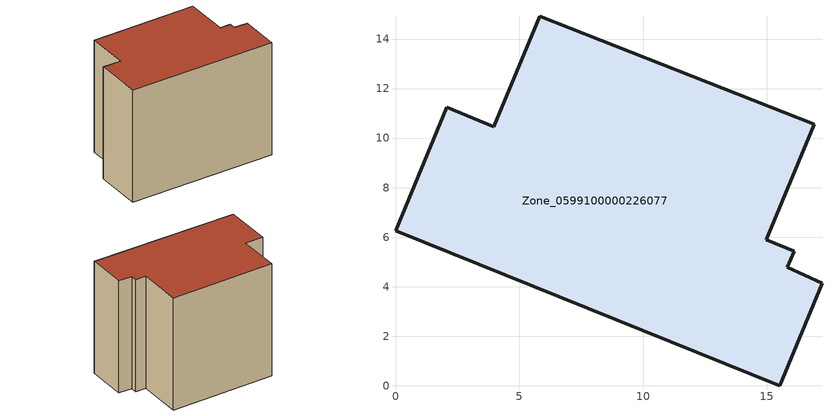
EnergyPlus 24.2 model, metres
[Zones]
Zone_0599100000226077
 floor ground (C_G): 16.91,10.56 14.98,5.89 16.1,5.43 15.81,4.79 17.23,4.13 15.51,0 0,6.26 2.06,11.24 3.97,10.45 5.82,14.92 z0
 wall outside (C_F): 2.06,11.24 0,6.26 15.51,0 17.23,4.13 15.81,4.79 16.1,5.43 14.98,5.89 16.91,10.56 5.82,14.92 3.97,10.45 2.06,11.24 z0:13.07
 roof outside (C_R): 16.1,5.43 14.98,5.89 16.91,10.56 5.82,14.92 3.97,10.45 2.06,11.24 0,6.26 15.51,0 17.23,4.13 15.81,4.79 z13.07
[BUILDING]
Pand.0599100000226077: North Axis=0; Terrain=City; Loads Convergence Tolerance Value=0.04; Temperature Convergence Tolerance Value=0.4; Solar Distribution=FullExterior; Maximum Number of Warmup Days=25; Minimum Number of Warmup Days=1
[Site:Location]
Rotterdam.The.Hague.AP_ZH_NLD Design_Conditions: Latitude=51.96; Longitude=4.45; Time Zone=1; Elevation=-4.5
[SITE:GROUNDTEMPERATURE:BUILDINGSURFACE]
18, 18, 18, 18, 18, 18, 18, 18, 18, 18, 18, 18
[MATERIAL] Thermal Absorptance=0.9; Solar Absorptance=0.7; Visible Absorptance=0.7
Name | Roughness | Thickness | Conductivity | Density | Specific Heat
G.TI.1946 | MediumSmooth | 0.15 | 1 | 540 | 1210
F.TI.1946 | Rough | 0.3 | 0.857143 | 1920 | 840
R.TI.1946 | MediumRough | 0.2 | 0.1 | 1500 | 1000
[CONSTRUCTION]
C_G: G.TI.1946
C_F: F.TI.1946
C_R: R.TI.1946
[ZONE]
Zone_0599100000226077: Type=1; Multiplier=1; Ceiling Height=Autocalculate; Volume=Autocalculate; Floor Area=autocalculate; Part of Total Floor Area=Yes
[ZONEINFILTRATION:DESIGNFLOWRATE]
Infil_Zone_0599100000226077: Zone or ZoneList or Space or SpaceList=Zone_0599100000226077; Schedule=AlwaysOn; Design Flow Rate Calculation Method=Flow/Area; Flow Rate per Floor Area=0.003; Constant Term Coefficient=1; Temperature Term Coefficient=0; Velocity Term Coefficient=0; Velocity Squared Term Coefficient=0
[HVACTEMPLATE:ZONE:IDEALLOADSAIRSYSTEM]
Zone_0599100000226077: Maximum Heating Supply Air Temperature=50; Minimum Cooling Supply Air Temperature=13; Maximum Heating Supply Air Humidity Ratio=0.0156; Minimum Cooling Supply Air Humidity Ratio=0.0077; Heating Limit=NoLimit; Cooling Limit=NoLimit; Dehumidification Control Type=ConstantSensibleHeatRatio; Cooling Sensible Heat Ratio=0.7; Dehumidification Setpoint=60; Humidification Control Type=None; Humidification Setpoint=30; Outdoor Air Method=None; Outdoor Air Flow Rate per Person=0.00944; Outdoor Air Flow Rate per Zone Floor Area=0; Outdoor Air Flow Rate per Zone=0; Demand Controlled Ventilation Type=None; Outdoor Air Economizer Type=NoEconomizer; Heat Recovery Type=None; Sensible Heat Recovery Effectiveness=0.7; Latent Heat Recovery Effectiveness=0.65
[ZONECONTROL:THERMOSTAT]
ThermostatControl_Zone_0599100000226077: Zone or ZoneList=Zone_0599100000226077; Control Type Schedule=DualSetpointControlType; Control 1=Thermostat_Zone_0599100000226077; Temperature Difference Between Cutout And Setpoint=0
[THERMOSTATSETPOINT:DUALSETPOINT]
Thermostat_Zone_0599100000226077: Heating Setpoint Temperature Schedule=HeatingSetpoint_Zone_0599100000226077; Cooling Setpoint Temperature Schedule=CoolingSetpoint_Zone_0599100000226077
[SCHEDULE:COMPACT]
HeatingSetpoint_Zone_0599100000226077: Through: 12/31, For: AllDays, Until: 24:00, 21
CoolingSetpoint_Zone_0599100000226077: Through: 12/31, For: AllDays, Until: 24:00, 24
DualSetpointControlType: Through: 12/31, For: AllDays, Until: 24:00, 4
AlwaysOn: Through: 12/31, For: AllDays, Until: 24:00, 1
